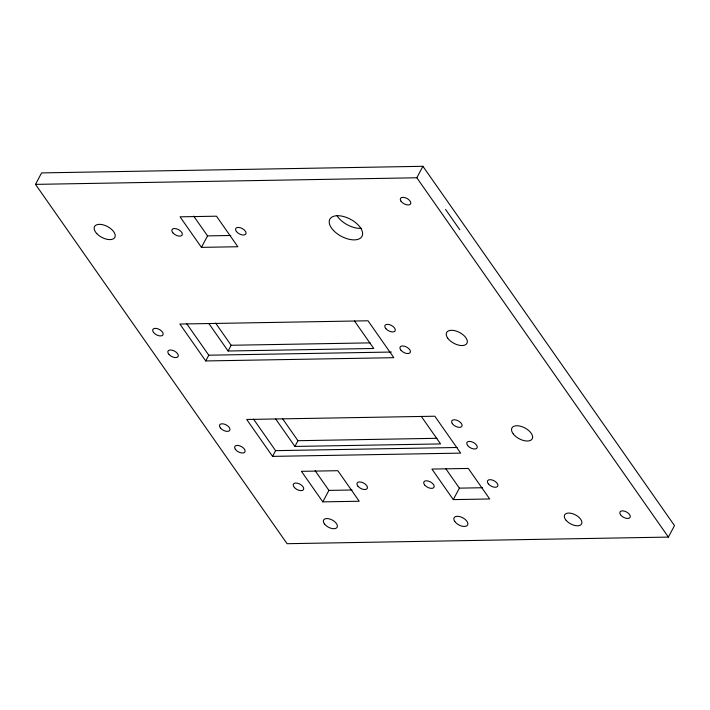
<?xml version="1.0" encoding="UTF-8"?>
<svg xmlns="http://www.w3.org/2000/svg" width="710" height="710" viewBox="0 0 710 710"><rect width="100%" height="100%" fill="white"/><g stroke="black" fill="none" stroke-linecap="round" stroke-linejoin="round"><path stroke-width="1.06" d="M35.5 184.378L41.597 172.903L422.929 166.3L674.5 525.622L668.403 537.097L287.071 543.7L35.5 184.378L416.832 177.775L668.403 537.097M201.436 247.364L237.85 246.734L216.47 216.195L180.056 216.825L201.436 247.364L207.542 235.889L230.714 235.489M205.731 360.946L393.846 357.689L368.011 320.787L179.887 324.044L205.731 360.946L208.775 355.204L391.361 352.045M208.846 323.52L228.096 351.006L231.149 345.273L370.167 342.868M416.832 177.775L422.929 166.3M272.551 456.379L460.666 453.122L434.822 416.22L246.707 419.477L272.551 456.379L275.595 450.646L457.071 447.495M275.666 418.953L294.916 446.448L297.96 440.706L436.987 438.301M322.819 501.872L359.224 501.242L337.845 470.703L301.43 471.334L322.819 501.872L328.916 490.397L352.089 489.998M453.291 499.609L489.696 498.979L468.316 468.44L431.911 469.07L453.291 499.609L459.388 488.143L482.56 487.734M228.096 351.006L373.744 348.486L354.494 320.991M294.916 446.448L440.555 443.919L421.305 416.424M445.543 209.406L459.796 229.765M445.552 468.378L459.388 488.143M193.706 216.124L207.542 235.889M215.627 323.103L231.149 345.273M282.438 418.536L297.96 440.706M315.08 470.641L328.916 490.397M186.721 323.707L208.775 355.204M253.541 419.14L275.595 450.646M361.39 228.363A18.22 9.683 28 0 1 337.064 215.778M324.55 524.078A7.668 4.074 28 0 0 336.709 527.814A7.668 4.074 28 0 0 329.866 519.028A7.668 4.074 28 0 0 324.55 524.078M294.526 487.663A5.751 3.053 28 0 0 303.481 489.66A5.751 3.053 28 0 0 297.401 483.199A5.751 3.053 28 0 0 294.526 487.663M358.026 486.315A5.751 3.053 28 0 0 367.079 488.72A5.751 3.053 28 0 0 361.461 482.179A5.751 3.053 28 0 0 358.026 486.315M424.58 484.903A5.751 3.053 28 0 0 433.695 487.708A5.751 3.053 28 0 0 428.556 481.123A5.751 3.053 28 0 0 424.58 484.903M488.294 483.803A5.751 3.053 28 0 0 497.417 486.607A5.751 3.053 28 0 0 492.278 480.013A5.751 3.053 28 0 0 488.294 483.803M454.782 521.477A7.668 4.074 28 0 0 466.967 525.728A7.668 4.074 28 0 0 460.799 516.916A7.668 4.074 28 0 0 454.782 521.477M566.172 520.394A9.585 5.094 28 0 0 581.268 524.397A9.585 5.094 28 0 0 571.905 513.499A9.585 5.094 28 0 0 566.172 520.394M620.504 514.741A5.751 3.053 28 0 0 629.646 517.927A5.751 3.053 28 0 0 625.013 511.315A5.751 3.053 28 0 0 620.504 514.741M467.641 445.525A5.751 3.053 28 0 0 476.756 448.329A5.751 3.053 28 0 0 471.617 441.735A5.751 3.053 28 0 0 467.641 445.525M452.305 423.639A5.751 3.053 28 0 0 461.447 426.834A5.751 3.053 28 0 0 456.823 420.222A5.751 3.053 28 0 0 452.305 423.639M513.348 434.041A11.502 6.115 28 0 0 531.586 439.641A11.502 6.115 28 0 0 521.317 426.461A11.502 6.115 28 0 0 513.348 434.041M401.026 350.341A5.751 3.053 28 0 0 410.078 352.746A5.751 3.053 28 0 0 404.46 346.205A5.751 3.053 28 0 0 401.026 350.341M385.876 328.703A5.751 3.053 28 0 0 394.938 331.108A5.751 3.053 28 0 0 389.32 324.577A5.751 3.053 28 0 0 385.876 328.703M447.682 338.075A11.502 6.115 28 0 0 465.964 344.457A11.502 6.115 28 0 0 456.707 331.233A11.502 6.115 28 0 0 447.682 338.075M333.416 230.395A18.22 9.683 28 0 0 361.763 236.723A18.22 9.683 28 0 0 342.522 216.266A18.22 9.683 28 0 0 333.416 230.395M401.008 201.232A5.751 3.053 28 0 0 410.149 204.418A5.751 3.053 28 0 0 405.517 197.806A5.751 3.053 28 0 0 401.008 201.232M96.791 233.617A11.502 6.115 28 0 0 114.701 237.61A11.502 6.115 28 0 0 102.542 224.697A11.502 6.115 28 0 0 96.791 233.617M172.929 232.907A5.751 3.053 28 0 0 181.982 235.312A5.751 3.053 28 0 0 176.364 228.771A5.751 3.053 28 0 0 172.929 232.907M236.448 231.558A5.751 3.053 28 0 0 245.562 234.353A5.751 3.053 28 0 0 240.433 227.768A5.751 3.053 28 0 0 236.448 231.558M220.579 428.165A5.751 3.053 28 0 0 229.632 430.571A5.751 3.053 28 0 0 224.014 424.03A5.751 3.053 28 0 0 220.579 428.165M235.33 449.297A5.751 3.053 28 0 0 244.471 452.483A5.751 3.053 28 0 0 239.847 445.871A5.751 3.053 28 0 0 235.33 449.297M153.555 332.475A5.751 3.053 28 0 0 162.67 335.28A5.751 3.053 28 0 0 157.54 328.695A5.751 3.053 28 0 0 153.555 332.475M169.122 354.601A5.751 3.053 28 0 0 178.077 356.597A5.751 3.053 28 0 0 171.998 350.145A5.751 3.053 28 0 0 169.122 354.601"/></g></svg>
